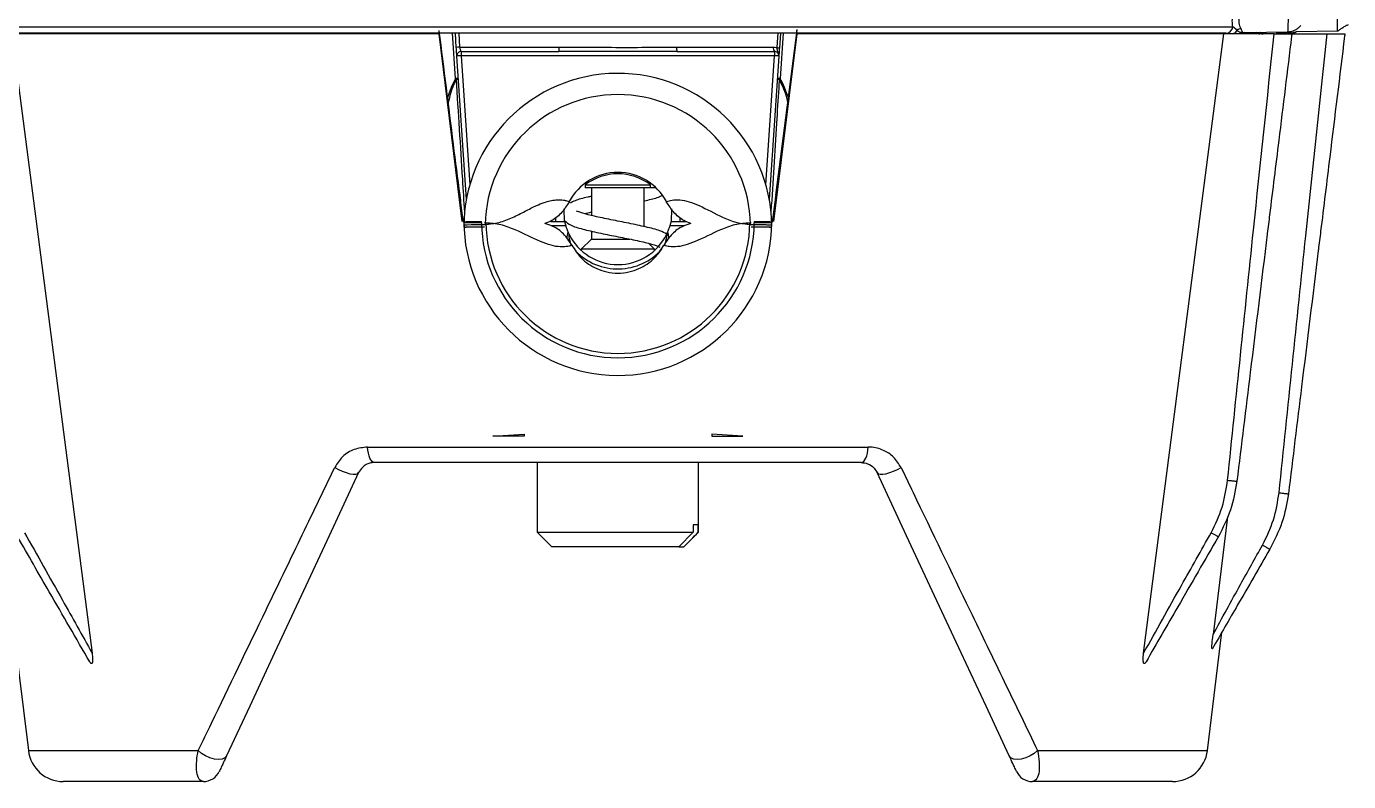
# Model space of a CAD drawing. Extents: x 2 to 136, y 1 to 99.
# Drawn here: x 55.18 to 59.687, y 1.374 to 3.949 of the extents above; entities that cross this region are included whole.
import ezdxf

# ---------------------------------------------------------------- set-up
doc = ezdxf.new("R2010")
doc.units = 0
doc.header["$MEASUREMENT"] = 0
doc.layers.add('OBJECT', color=7, linetype='CONTINUOUS')

msp = doc.modelspace()

# ---------------------------------------------------------------- linework, layer by layer
at = {"layer": 'OBJECT'}
for p, q in [((55.1003, 3.9473), (59.2924, 3.9473)), ((55.1302, 3.9236), (55.4039, 1.8116)), ((56.5868, 3.9236), (55.1302, 3.9236)), ((56.3681, 3.9253), (56.3683, 3.9236)), ((56.6654, 3.2836), (56.5868, 3.9236)), ((56.643, 3.7707), (56.6327, 3.9253)), ((56.6455, 3.8771), (56.6423, 3.9253)), ((56.6536, 3.9253), (56.6567, 3.8784)), ((57.8059, 3.9236), (57.7274, 3.2836)), ((57.8059, 3.9357), (57.7341, 3.3732)), ((57.7502, 3.9253), (57.7468, 3.8746)), ((57.7597, 3.9253), (57.7495, 3.7707)), ((59.2625, 3.9236), (57.8059, 3.9236)), ((58.9888, 1.8116), (59.2625, 3.9236)), ((59.4338, 3.9236), (59.2625, 3.9236)), ((59.3077, 3.9363), (59.2924, 3.9473)), ((59.3295, 3.9279), (59.486, 3.9306)), ((59.3953, 3.9236), (59.3953, 3.9236)), ((59.4637, 3.9253), (59.4405, 3.9253)), ((59.4976, 3.9236), (59.6146, 3.9236)), ((59.5024, 3.9293), (59.5108, 3.9311)), ((59.51, 3.9311), (59.6501, 3.9335)), ((56.6567, 3.8784), (56.9961, 3.8784)), ((57.3963, 3.8784), (57.7264, 3.8784)), ((56.6799, 3.3587), (56.6474, 3.8476)), ((56.6624, 3.8636), (56.6624, 3.8489)), ((56.6624, 3.8636), (56.9948, 3.8636)), ((57.73, 3.8489), (56.6624, 3.8489)), ((56.6624, 3.8489), (56.6916, 3.4086)), ((57.3977, 3.8636), (57.73, 3.8636)), ((57.7008, 3.4086), (57.73, 3.8489)), ((57.745, 3.8476), (57.7125, 3.3587)), ((57.73, 3.8636), (57.73, 3.8489)), ((57.0662, 3.3986), (57.0704, 3.4025)), ((57.0852, 3.4084), (57.3073, 3.4084)), ((57.3073, 3.3986), (57.0852, 3.3986)), ((57.1064, 3.3986), (57.1064, 3.3039)), ((57.2864, 3.2661), (57.2864, 3.3986)), ((57.3229, 3.4018), (57.3216, 3.4028)), ((57.3221, 3.4025), (57.3262, 3.3986)), ((57.0306, 3.3514), (57.0299, 3.3499)), ((57.3626, 3.3499), (57.3618, 3.3514)), ((56.9841, 3.2965), (56.9842, 3.2836)), ((57.0144, 3.2836), (57.0136, 3.3268)), ((57.3791, 3.3264), (57.3784, 3.2836)), ((57.4085, 3.2836), (57.4086, 3.2965)), ((56.7464, 3.2786), (56.7417, 3.2786)), ((56.9672, 3.2836), (57.0145, 3.2836)), ((57.0185, 3.2689), (56.9701, 3.2689)), ((57.1064, 3.2507), (57.1064, 3.2236)), ((57.4227, 3.2689), (57.3742, 3.2689)), ((57.3782, 3.2836), (57.4285, 3.2836)), ((57.6508, 3.2786), (57.6463, 3.2786)), ((57.039, 3.2031), (57.0395, 3.2022)), ((57.1064, 3.2236), (57.0714, 3.1886)), ((57.1064, 3.2236), (57.2372, 3.2236)), ((57.3214, 3.1886), (57.3008, 3.2092)), ((57.3532, 3.2023), (57.3537, 3.2031)), ((57.0714, 3.1886), (57.0714, 3.1848)), ((57.3214, 3.1886), (57.0714, 3.1886)), ((57.3214, 3.1848), (57.3214, 3.1886)), ((56.7702, 2.5516), (56.8764, 2.5585)), ((56.8764, 2.5516), (56.7702, 2.5516)), ((56.8764, 2.5585), (56.8764, 2.5516)), ((56.8764, 2.5585), (56.8764, 2.5516)), ((57.6225, 2.5516), (57.5164, 2.5585)), ((57.5164, 2.5585), (57.5164, 2.5516)), ((57.5164, 2.5585), (57.5164, 2.5516)), ((57.5164, 2.5516), (57.6225, 2.5516)), ((56.3431, 2.5143), (58.0496, 2.5143)), ((58.0258, 2.4616), (56.3669, 2.4616)), ((56.9214, 2.4616), (56.9214, 2.2236)), ((57.4714, 2.2236), (57.4714, 2.4616)), ((59.2742, 2.2768), (59.2253, 1.8746)), ((56.9214, 2.2236), (56.9714, 2.1736)), ((56.9214, 2.2236), (57.4531, 2.2236)), ((57.4531, 2.2236), (57.4039, 2.1736)), ((57.4214, 2.1736), (57.4714, 2.2236)), ((57.4702, 2.2486), (57.4531, 2.2486)), ((57.4531, 2.2486), (57.4531, 2.2236)), ((57.4702, 2.2236), (57.4702, 2.2486)), ((57.4702, 2.2236), (57.4714, 2.2236)), ((57.4039, 2.1736), (56.9714, 2.1736)), ((57.4039, 2.1736), (57.4209, 2.1736)), ((57.4214, 2.1736), (57.4209, 2.1736)), ((55.1369, 1.8833), (55.1865, 1.479)), ((59.2062, 1.479), (59.2558, 1.8833)), ((55.1865, 1.479), (55.7653, 1.479)), ((58.6274, 1.479), (59.2062, 1.479)), ((55.7831, 1.3736), (55.3056, 1.3736)), ((59.0871, 1.3736), (58.6096, 1.3736))]:
    msp.add_line(p, q, dxfattribs=at)
at = {"layer": 'OBJECT', "flags": 128}
for points in [[(57.7393, 3.8754), (57.7406, 3.8954), (57.7426, 3.9253)], [(59.4941, 3.9236), (59.4936, 3.9198), (59.4933, 3.9167)], [(56.6713, 3.271), (56.6713, 3.2711), (56.6714, 3.2712), (56.6715, 3.2712), (56.6716, 3.2712), (56.6716, 3.2712), (56.6716, 3.2712), (56.6716, 3.2712), (56.6716, 3.2712), (56.6716, 3.2712), (56.6716, 3.2712), (56.6716, 3.2712), (56.6716, 3.2712), (56.6716, 3.2712), (56.6716, 3.2712), (56.6716, 3.2712), (56.6724, 3.2714), (56.6751, 3.2718), (56.6821, 3.2724), (56.696, 3.2729), (56.7092, 3.2733), (56.7221, 3.2735), (56.7437, 3.2736)], [(56.3669, 2.4616), (56.3626, 2.4626), (56.3584, 2.4655), (56.3545, 2.4703), (56.351, 2.4767), (56.3481, 2.4846), (56.3457, 2.4937), (56.3441, 2.5037), (56.3431, 2.5143)], [(58.0258, 2.4616), (58.0301, 2.4626), (58.0343, 2.4655), (58.0382, 2.4703), (58.0417, 2.4767), (58.0446, 2.4846), (58.047, 2.4937), (58.0487, 2.5037), (58.0496, 2.5143)], [(56.2312, 2.445), (56.2434, 2.4381), (56.2565, 2.4319), (56.2698, 2.427), (56.2823, 2.4235), (56.2934, 2.4218), (56.3025, 2.4218), (56.309, 2.4235), (56.3125, 2.427)], [(58.0802, 2.427), (58.0837, 2.4235), (58.0902, 2.4218), (58.0993, 2.4218), (58.1104, 2.4235), (58.123, 2.427), (58.1362, 2.4319), (58.1493, 2.4381), (58.1616, 2.445)], [(56.3125, 2.427), (56.2121, 2.2116), (56.1166, 2.0068), (56.0262, 1.813), (55.9413, 1.6309), (55.8621, 1.461)], [(58.5306, 1.461), (58.4514, 1.6309), (58.3665, 1.813), (58.2761, 2.0068), (58.1806, 2.2116), (58.0802, 2.427)], [(55.8621, 1.461), (55.8565, 1.4544), (55.8473, 1.4503), (55.8352, 1.4489), (55.8209, 1.4503), (55.8057, 1.4544), (55.7906, 1.4609), (55.7768, 1.4693), (55.7653, 1.479)], [(58.6274, 1.479), (58.6159, 1.4693), (58.6021, 1.4609), (58.587, 1.4544), (58.5718, 1.4503), (58.5576, 1.4489), (58.5454, 1.4503), (58.5362, 1.4544), (58.5306, 1.461)]]:
    msp.add_lwpolyline(points, dxfattribs=at)
at = {"layer": 'OBJECT'}
for centre, radius, start, end in [((59.2689, 3.9488), 0.0235, 272.6255, 356.2402), ((59.2929, 3.9406), 0.0154, 277.1656, 343.7125), ((59.3264, 3.9087), 0.0333, 100.7988, 124.0997), ((59.3257, 3.9503), 0.025, 270.0061, 292.4325), ((59.3313, 3.9473), 0.0219, 270.1166, 299.4185), ((59.3846, 3.9383), 0.0147, 221.0144, 269.9026), ((59.3941, 3.9384), 0.0148, 220.3451, 269.9353), ((59.3945, 3.9386), 0.015, 220.6502, 269.9963), ((59.3966, 3.9386), 0.015, 220.471, 268.3652), ((59.4637, 3.9498), 0.0245, 270.0492, 308.106), ((59.4786, 3.9442), 0.0189, 271.0553, 318.6463), ((59.4942, 3.9503), 0.025, 270, 309.6955), ((56.6592, 3.8047), 0.0737, 91.9417, 100.7701), ((56.955, 3.8748), 0.0413, 344.3526, 5.0187), ((57.4374, 3.8748), 0.0413, 174.9813, 195.6474), ((57.7443, 3.8749), 0.0182, 169.1851, 218.5063), ((56.6624, 3.8486), 0.015, 90, 183.8), ((56.673, 3.6329), 0.2163, 92.8072, 96.7869), ((57.73, 3.8486), 0.015, 356.2, 90), ((57.7195, 3.6329), 0.2163, 83.2131, 87.1928), ((57.7377, 3.8266), 0.0488, 79.1956, 88.0621), ((57.1962, 3.2636), 0.525, 0.8159, 180), ((56.6456, 3.7562), 0.0147, 61.3851, 100.294), ((56.6212, 3.7399), 0.0377, 49.0364, 54.6734), ((56.6434, 3.8231), 0.0548, 272.6332, 279.7437), ((57.7468, 3.7562), 0.0147, 79.7059, 118.615), ((57.7491, 3.8231), 0.0548, 260.2562, 267.3668), ((57.7713, 3.7399), 0.0377, 125.3267, 130.9628), ((57.1962, 3.2636), 0.4526, 1.2603, 178.7397), ((57.1962, 3.2636), 0.1874, 27.9166, 152.0834), ((57.1962, 3.2637), 0.1824, 52.5058, 127.4942), ((57.1964, 3.2836), 0.525, 180, 359.4593), ((57.1964, 3.2836), 0.465, 180.6161, 359.3807), ((57.1964, 3.2836), 0.45, 180.6366, 359.3634), ((57.1964, 3.3224), 0.1859, 206.3644, 333.6356), ((57.1964, 3.3227), 0.2009, 224.303, 318.3046), ((55.3056, 1.4936), 0.12, 187, 270), ((59.0871, 1.4936), 0.12, 270, 353), ((55.7831, 1.4336), 0.06, 270, 335), ((58.6096, 1.4336), 0.06, 205, 270)]:
    msp.add_arc(centre, radius, start, end, dxfattribs=at)
for centre, major_axis, start_param, end_param in [((56.7685, 2.521), (-0.0816, 1.2851), 0.225532, 0.395872), ((57.624, 2.521), (0.0816, 1.2851), 5.886391, 6.057653)]:
    msp.add_ellipse(centre, major_axis=major_axis, ratio=0.159803, start_param=start_param, end_param=end_param, dxfattribs=at)
for points, knots in [([(59.2924, 3.9473), (59.2917, 3.9537), (59.2904, 3.9665), (59.2918, 3.9808), (59.2925, 3.988)], [0, 0, 0, 0, 0.498433, 1, 1, 1, 1]), ([(59.3144, 3.9853), (59.3138, 3.9811), (59.3127, 3.9726), (59.3134, 3.9606), (59.3158, 3.9498), (59.3187, 3.9443), (59.3202, 3.9414)], [0, 0, 0, 0, 0.250427, 0.499843, 0.740764, 1, 1, 1, 1]), ([(59.4817, 3.9306), (59.4815, 3.9314), (59.4813, 3.933), (59.4815, 3.9454), (59.482, 3.9601), (59.4826, 3.9737), (59.483, 3.9814), (59.4832, 3.9853)], [0, 0, 0, 0, 0.250886, 0.499858, 0.733616, 0.862847, 1, 1, 1, 1]), ([(59.6497, 3.9335), (59.6497, 3.9341), (59.6496, 3.9352), (59.6497, 3.9435), (59.6497, 3.9532), (59.6498, 3.9626), (59.6498, 3.9735), (59.6499, 3.9814), (59.6499, 3.9854)], [0, 0, 0, 0, 0.21067, 0.447315, 0.575812, 0.710764, 0.85216, 1, 1, 1, 1]), ([(57.1964, 3.9253), (57.127, 3.9253), (56.9873, 3.9253), (56.7779, 3.9253), (56.5331, 3.9253), (56.2584, 3.9253), (55.9663, 3.9253), (55.6995, 3.9253), (55.4667, 3.9253), (55.2697, 3.9253), (55.1712, 3.9253), (55.1227, 3.9253)], [0, 0, 0, 0, 0.0804521, 0.1621569, 0.2450437, 0.3718902, 0.5000541, 0.6282181, 0.7550646, 0.8793556, 1, 1, 1, 1]), ([(56.5871, 3.9236), (56.5873, 3.9238), (56.5877, 3.9241), (56.5878, 3.9267), (56.5875, 3.9302), (56.5871, 3.933), (56.587, 3.9343)], [0, 0, 0, 0, 0.260737, 0.521095, 0.790337, 1, 1, 1, 1]), ([(56.6582, 3.3731), (56.6508, 3.431), (56.6268, 3.6176), (56.6035, 3.8044), (56.5874, 3.9333)], [0, 0, 0, 0, 0.309757, 1, 1, 1, 1]), ([(59.27, 3.9253), (59.2385, 3.9253), (59.175, 3.9253), (59.0579, 3.9253), (58.9012, 3.9253), (58.6931, 3.9253), (58.4264, 3.9253), (58.1343, 3.9253), (57.826, 3.9253), (57.5115, 3.9253), (57.3004, 3.9253), (57.1964, 3.9253)], [0, 0, 0, 0, 0.080452, 0.162157, 0.245044, 0.37189, 0.500054, 0.628218, 0.755064, 0.879355, 1, 1, 1, 1]), ([(57.8063, 3.9384), (57.8061, 3.9367), (57.8056, 3.9333), (57.8051, 3.9289), (57.8049, 3.9255), (57.8052, 3.9238), (57.8056, 3.9237), (57.8057, 3.9236)], [0, 0, 0, 0, 0.2160544, 0.4317965, 0.6548428, 0.8801881, 1, 1, 1, 1]), ([(59.275, 2.4012), (59.3043, 2.6854), (59.3565, 3.193), (59.4102, 3.7004), (59.4338, 3.9236)], [0, 0, 0, 0, 0.560008, 1, 1, 1, 1]), ([(59.3229, 3.9274), (59.3196, 3.9274), (59.3146, 3.9275), (59.3095, 3.934), (59.3077, 3.9363)], [0, 0, 0, 0, 0.644158, 1, 1, 1, 1]), ([(59.3202, 3.9414), (59.3212, 3.9394), (59.3233, 3.9354), (59.324, 3.9317), (59.3246, 3.9297), (59.3255, 3.9282), (59.3279, 3.928), (59.3295, 3.9279)], [0, 0, 0, 0, 0.249995, 0.497592, 0.621226, 0.745578, 1, 1, 1, 1]), ([(59.3312, 3.9279), (59.329, 3.9273), (59.3258, 3.9262), (59.3236, 3.9271), (59.3229, 3.9274)], [0, 0, 0, 0, 0.669218, 1, 1, 1, 1]), ([(59.3334, 3.9265), (59.3344, 3.9269), (59.3356, 3.9273), (59.3367, 3.9279), (59.3369, 3.928)], [0, 0, 0, 0, 0.786256, 1, 1, 1, 1]), ([(59.3836, 3.9284), (59.3837, 3.9283), (59.3858, 3.9268), (59.3896, 3.9244), (59.3936, 3.9239), (59.3953, 3.9236)], [0, 0, 0, 0, 0.060034, 0.618074, 1, 1, 1, 1]), ([(59.4338, 3.9236), (59.4406, 3.9236), (59.4543, 3.9236), (59.4725, 3.9236), (59.4861, 3.9236), (59.4931, 3.9236), (59.4938, 3.9236), (59.4941, 3.9236)], [0, 0, 0, 0, 0.217201, 0.43433, 0.650163, 0.86439, 1, 1, 1, 1]), ([(59.4506, 2.3585), (59.4808, 2.6507), (59.5348, 3.1725), (59.5902, 3.6941), (59.6146, 3.9236)], [0, 0, 0, 0, 0.560008, 1, 1, 1, 1]), ([(59.4789, 3.9253), (59.4806, 3.9253), (59.4872, 3.9255), (59.4944, 3.9258), (59.4997, 3.9282), (59.5029, 3.9296)], [0, 0, 0, 0, 0.1231692, 0.4829479, 1, 1, 1, 1]), ([(59.4814, 3.9306), (59.4845, 3.9308), (59.4901, 3.9312), (59.4996, 3.9339), (59.5058, 3.9367), (59.5111, 3.9399), (59.5145, 3.9424), (59.5194, 3.9465), (59.5226, 3.9499), (59.5244, 3.9518)], [0, 0, 0, 0, 0.196684, 0.357946, 0.575563, 0.606715, 0.727756, 0.84534, 1, 1, 1, 1]), ([(59.6146, 3.9236), (59.6215, 3.9236), (59.6351, 3.9236), (59.6533, 3.9236), (59.6669, 3.9236), (59.674, 3.9236), (59.6747, 3.9236), (59.6749, 3.9236)], [0, 0, 0, 0, 0.217202, 0.434334, 0.650167, 0.864393, 1, 1, 1, 1]), ([(59.6497, 3.9335), (59.6509, 3.9338), (59.6533, 3.9342), (59.6576, 3.9373), (59.6623, 3.9409), (59.6673, 3.9448), (59.6728, 3.9484), (59.6783, 3.9514), (59.6835, 3.9537), (59.6861, 3.9546), (59.6874, 3.955)], [0, 0, 0, 0, 0.183553, 0.338833, 0.468757, 0.580791, 0.682219, 0.782217, 0.887012, 1, 1, 1, 1]), ([(59.6749, 3.9236), (59.6748, 3.9223), (59.6745, 3.92), (59.6742, 3.9177), (59.6741, 3.9167)], [0, 0, 0, 0, 0.559971, 1, 1, 1, 1]), ([(56.6474, 3.8476), (56.6474, 3.8478), (56.6474, 3.8481), (56.6472, 3.8516), (56.6467, 3.8583), (56.6461, 3.8671), (56.6457, 3.8738), (56.6455, 3.8771)], [0, 0, 0, 0, 0.1394811, 0.3619179, 0.5777421, 0.7887749, 1, 1, 1, 1]), ([(56.6567, 3.8784), (56.657, 3.8767), (56.6576, 3.8733), (56.6588, 3.8689), (56.6602, 3.8656), (56.6614, 3.8639), (56.6621, 3.8637), (56.6624, 3.8636)], [0, 0, 0, 0, 0.202485, 0.410662, 0.629112, 0.857223, 1, 1, 1, 1]), ([(56.9961, 3.8784), (57.0161, 3.8782), (57.1148, 3.8776), (57.2487, 3.8769), (57.362, 3.878), (57.3963, 3.8784)], [0, 0, 0, 0, 0.149761, 0.741873, 1, 1, 1, 1]), ([(57.7264, 3.8784), (57.7298, 3.8781), (57.7343, 3.8777), (57.7384, 3.8758), (57.7393, 3.8754)], [0, 0, 0, 0, 0.767545, 1, 1, 1, 1]), ([(59.4933, 3.9167), (59.4932, 3.9162), (59.4786, 3.7973), (59.4535, 3.5937), (59.4261, 3.3694), (59.413, 3.2629), (59.4103, 3.2411), (59.4102, 3.2404)], [0, 0, 0, 0, 0.002464, 0.527441, 0.903158, 0.997088, 1, 1, 1, 1]), ([(59.6741, 3.9167), (59.674, 3.9162), (59.6571, 3.7786), (59.6298, 3.5564), (59.6, 3.3135), (59.5869, 3.207), (59.5843, 3.1851), (59.5842, 3.1845)], [0, 0, 0, 0, 0.002274, 0.563506, 0.91051, 0.997261, 1, 1, 1, 1]), ([(57.3977, 3.8636), (57.3877, 3.8636), (57.3377, 3.8635), (57.2705, 3.863), (57.1461, 3.8628), (57.0618, 3.8633), (56.9948, 3.8636)], [0, 0, 0, 0, 0.07443, 0.372178, 0.500914, 1, 1, 1, 1]), ([(57.745, 3.8476), (57.745, 3.8477), (57.7454, 3.8545), (57.7411, 3.8629), (57.7397, 3.8729), (57.7393, 3.8754)], [0, 0, 0, 0, 0.005397, 0.748188, 1, 1, 1, 1]), ([(57.7468, 3.8746), (57.7466, 3.8714), (57.7462, 3.8651), (57.7456, 3.8567), (57.7453, 3.8513), (57.7451, 3.8487), (57.745, 3.8478), (57.745, 3.8477), (57.745, 3.8476)], [0, 0, 0, 0, 0.267262, 0.534241, 0.810749, 0.957991, 0.994438, 1, 1, 1, 1]), ([(56.6459, 3.7684), (56.6415, 3.7599), (56.6277, 3.7329), (56.621, 3.7025), (56.6165, 3.6817)], [0, 0, 0, 0, 0.3145365, 1, 1, 1, 1]), ([(56.6743, 3.3155), (56.672, 3.353), (56.6625, 3.504), (56.653, 3.655), (56.6459, 3.7684)], [0, 0, 0, 0, 0.248552, 1, 1, 1, 1]), ([(57.7466, 3.7684), (57.7459, 3.7584), (57.7428, 3.7085), (57.7333, 3.5584), (57.7246, 3.4182), (57.7183, 3.318)], [0, 0, 0, 0, 0.066464, 0.332318, 1, 1, 1, 1]), ([(57.7749, 3.6935), (57.7745, 3.6957), (57.769, 3.7223), (57.7573, 3.7464), (57.7466, 3.7684)], [0, 0, 0, 0, 0.085456, 1, 1, 1, 1]), ([(57.0852, 3.4084), (57.0852, 3.4072), (57.0852, 3.4046), (57.0852, 3.4013), (57.0852, 3.3991), (57.0852, 3.3988), (57.0852, 3.3986)], [0, 0, 0, 0, 0.2500004, 0.5000012, 0.7500089, 1, 1, 1, 1]), ([(57.3073, 3.3986), (57.3073, 3.3988), (57.3073, 3.3991), (57.3073, 3.4013), (57.3073, 3.4046), (57.3073, 3.4072), (57.3073, 3.4084)], [0, 0, 0, 0, 0.249991, 0.499999, 0.75, 1, 1, 1, 1]), ([(57.3233, 3.3986), (57.3231, 3.3986), (57.3184, 3.3986), (57.3128, 3.3986), (57.3073, 3.3986)], [0, 0, 0, 0, 0.02826, 1, 1, 1, 1]), ([(56.67, 3.2814), (56.669, 3.289), (56.6651, 3.3196), (56.6611, 3.3502), (56.6582, 3.3731)], [0, 0, 0, 0, 0.249858, 1, 1, 1, 1]), ([(56.7437, 3.2736), (56.7598, 3.2751), (56.7931, 3.2782), (56.838, 3.2969), (56.8797, 3.3183), (56.9149, 3.3365), (56.9433, 3.3481), (56.9655, 3.3547), (56.9893, 3.3584), (57.0085, 3.3574), (57.0226, 3.3542), (57.0279, 3.3523), (57.0306, 3.3514)], [0, 0, 0, 0, 0.12023, 0.249063, 0.378438, 0.502966, 0.588812, 0.660127, 0.735141, 0.859776, 0.928269, 1, 1, 1, 1]), ([(57.0299, 3.3499), (57.0223, 3.3379), (57.0067, 3.3132), (56.9772, 3.2882), (56.9555, 3.2798), (56.9476, 3.2768)], [0, 0, 0, 0, 0.376611, 0.775154, 1, 1, 1, 1]), ([(57.1064, 3.3694), (57.1022, 3.3685), (57.0797, 3.3636), (57.0548, 3.3574), (57.0392, 3.349), (57.034, 3.3462)], [0, 0, 0, 0, 0.130213, 0.711625, 1, 1, 1, 1]), ([(57.2864, 3.354), (57.3022, 3.3575), (57.3272, 3.3631), (57.343, 3.3699), (57.3488, 3.3724)], [0, 0, 0, 0, 0.632214, 1, 1, 1, 1]), ([(57.3618, 3.3514), (57.3676, 3.3533), (57.3784, 3.357), (57.4145, 3.3593), (57.4755, 3.3401), (57.5397, 3.3029), (57.5994, 3.2782), (57.6326, 3.2751), (57.6487, 3.2736)], [0, 0, 0, 0, 0.14031, 0.265171, 0.496386, 0.750484, 0.879548, 1, 1, 1, 1]), ([(57.4449, 3.2767), (57.4371, 3.2798), (57.4153, 3.2881), (57.3857, 3.3132), (57.3702, 3.3379), (57.3626, 3.3499)], [0, 0, 0, 0, 0.2257462, 0.6238263, 1, 1, 1, 1]), ([(57.7345, 3.3731), (57.7335, 3.3655), (57.7296, 3.3349), (57.7257, 3.3043), (57.7227, 3.2814)], [0, 0, 0, 0, 0.250148, 1, 1, 1, 1]), ([(57.3632, 3.2405), (57.3558, 3.2445), (57.3373, 3.2543), (57.2931, 3.2648), (57.2343, 3.2774), (57.1721, 3.2894), (57.1161, 3.301), (57.0812, 3.31), (57.0629, 3.3159), (57.0554, 3.3197), (57.0557, 3.3178), (57.0558, 3.3171)], [0, 0, 0, 0, 0.105578, 0.260573, 0.411296, 0.56025, 0.707379, 0.840839, 0.901251, 0.959809, 1, 1, 1, 1]), ([(57.0826, 3.31), (57.0828, 3.3101), (57.0889, 3.312), (57.0968, 3.3142), (57.1063, 3.3162), (57.1064, 3.3162)], [0, 0, 0, 0, 0.026859, 0.990238, 1, 1, 1, 1]), ([(56.6713, 3.271), (56.6714, 3.2701), (56.6715, 3.2682), (56.6733, 3.2656), (56.6759, 3.2639), (56.6778, 3.2637), (56.6788, 3.2636)], [0, 0, 0, 0, 0.253394, 0.514252, 0.767597, 1, 1, 1, 1]), ([(56.7314, 3.2786), (56.727, 3.2786), (56.7183, 3.2786), (56.7061, 3.2786), (56.6954, 3.2786), (56.6838, 3.2786), (56.6736, 3.2786), (56.6721, 3.2786), (56.6714, 3.2786)], [0, 0, 0, 0, 0.140394, 0.276479, 0.408253, 0.535719, 0.776613, 1, 1, 1, 1]), ([(56.6765, 3.2836), (56.6764, 3.2836), (56.675, 3.2836), (56.6799, 3.2836), (56.6913, 3.2836), (56.7098, 3.2836), (56.7242, 3.2836), (56.7314, 3.2836)], [0, 0, 0, 0, 0.006047, 0.254494, 0.502963, 0.751462, 1, 1, 1, 1]), ([(56.7417, 3.2636), (56.7347, 3.2636), (56.7241, 3.2636), (56.7106, 3.2636), (56.7012, 3.2636), (56.693, 3.2636), (56.6863, 3.2636), (56.6815, 3.2636), (56.6789, 3.2636), (56.6789, 3.2636), (56.6788, 3.2636)], [0, 0, 0, 0, 0.229989, 0.346249, 0.462882, 0.580639, 0.698956, 0.818664, 0.93908, 1, 1, 1, 1]), ([(56.7314, 3.2786), (56.7314, 3.2793), (56.7314, 3.2802), (56.7314, 3.2814), (56.7314, 3.2822), (56.7314, 3.2828), (56.7314, 3.2835), (56.7314, 3.2836), (56.7314, 3.2836)], [0, 0, 0, 0, 0.23952, 0.36839, 0.50004, 0.631631, 0.760567, 1, 1, 1, 1]), ([(57.0395, 3.2023), (57.0359, 3.2009), (57.0291, 3.1985), (57.0026, 3.1958), (56.9695, 3.2009), (56.9186, 3.2196), (56.8627, 3.2495), (56.7986, 3.2741), (56.7635, 3.2771), (56.7464, 3.2786)], [0, 0, 0, 0, 0.148994, 0.278611, 0.392897, 0.5068, 0.755058, 0.880057, 1, 1, 1, 1]), ([(57.039, 3.2031), (57.0304, 3.2164), (57.0136, 3.2421), (56.9801, 3.2667), (56.9566, 3.274), (56.9471, 3.277)], [0, 0, 0, 0, 0.390733, 0.754831, 1, 1, 1, 1]), ([(57.0145, 3.2836), (57.0145, 3.2836), (57.0146, 3.2836), (57.0152, 3.281), (57.0157, 3.2789), (57.0164, 3.2762), (57.0169, 3.2745), (57.0173, 3.273), (57.0178, 3.2713), (57.0182, 3.27), (57.0184, 3.2692), (57.0185, 3.2689)], [0, 0, 0, 0, 0.5111459, 0.6628998, 0.8156803, 0.8627509, 0.8954884, 0.9215967, 0.9477634, 0.9808179, 1, 1, 1, 1]), ([(57.0155, 3.2856), (57.0215, 3.2806), (57.0362, 3.2686), (57.0747, 3.2577), (57.129, 3.2449), (57.1899, 3.233), (57.2504, 3.221), (57.2943, 3.2113), (57.3202, 3.2035), (57.3322, 3.2002), (57.3396, 3.1946), (57.339, 3.1969), (57.3389, 3.1973)], [0, 0, 0, 0, 0.1011379, 0.246346, 0.3917537, 0.527158, 0.6636375, 0.8063418, 0.8736959, 0.9344254, 0.9896272, 1, 1, 1, 1]), ([(57.0185, 3.2689), (57.0197, 3.2651), (57.0226, 3.2561), (57.0252, 3.25), (57.0267, 3.2465)], [0, 0, 0, 0, 0.4192851, 1, 1, 1, 1]), ([(57.0234, 3.2241), (57.0234, 3.2254), (57.0235, 3.2301), (57.0245, 3.2371), (57.0256, 3.2438), (57.0264, 3.2459), (57.0267, 3.2465)], [0, 0, 0, 0, 0.141817, 0.495582, 0.852703, 1, 1, 1, 1]), ([(57.0267, 3.2465), (57.0271, 3.2456), (57.0278, 3.2439), (57.0291, 3.2413), (57.0297, 3.2399), (57.0298, 3.2399)], [0, 0, 0, 0, 0.492497, 0.98203, 1, 1, 1, 1]), ([(57.6463, 3.2786), (57.6292, 3.2771), (57.5941, 3.2741), (57.53, 3.2495), (57.4741, 3.2196), (57.4232, 3.2009), (57.3901, 3.1958), (57.3636, 3.1985), (57.3569, 3.2009), (57.3532, 3.2023)], [0, 0, 0, 0, 0.119943, 0.244942, 0.4932, 0.607103, 0.721389, 0.851006, 1, 1, 1, 1]), ([(57.4446, 3.2766), (57.4355, 3.2737), (57.4123, 3.2665), (57.3791, 3.2421), (57.3624, 3.2164), (57.3537, 3.2031)], [0, 0, 0, 0, 0.238135, 0.605638, 1, 1, 1, 1]), ([(57.363, 3.2399), (57.363, 3.2399), (57.3637, 3.2413), (57.3649, 3.244), (57.3657, 3.2457), (57.366, 3.2465)], [0, 0, 0, 0, 0.017969, 0.524705, 1, 1, 1, 1]), ([(57.366, 3.2465), (57.3675, 3.25), (57.3701, 3.2561), (57.373, 3.2651), (57.3742, 3.2689)], [0, 0, 0, 0, 0.5807149, 1, 1, 1, 1]), ([(57.366, 3.2465), (57.3664, 3.2455), (57.3672, 3.2432), (57.3685, 3.2355), (57.3691, 3.2284), (57.3694, 3.2242)], [0, 0, 0, 0, 0.210149, 0.52791, 1, 1, 1, 1]), ([(57.3742, 3.2689), (57.3744, 3.2694), (57.3747, 3.2704), (57.3752, 3.2721), (57.3756, 3.2737), (57.3761, 3.2754), (57.3766, 3.2774), (57.3775, 3.2809), (57.3781, 3.2834), (57.3782, 3.2836), (57.3782, 3.2836)], [0, 0, 0, 0, 0.035564, 0.063998, 0.092604, 0.117847, 0.160192, 0.24206, 0.516412, 1, 1, 1, 1]), ([(57.6487, 3.2736), (57.656, 3.2736), (57.6677, 3.2736), (57.684, 3.2733), (57.6982, 3.2729), (57.7101, 3.2724), (57.7178, 3.2718), (57.7212, 3.2713), (57.7208, 3.2711), (57.7207, 3.271)], [0, 0, 0, 0, 0.203423, 0.328986, 0.470146, 0.656354, 0.796979, 0.94034, 1, 1, 1, 1]), ([(57.7137, 3.2636), (57.7138, 3.2636), (57.7145, 3.2636), (57.7136, 3.2636), (57.7111, 3.2636), (57.7061, 3.2636), (57.6995, 3.2636), (57.6912, 3.2636), (57.6819, 3.2636), (57.6683, 3.2636), (57.6578, 3.2636), (57.6508, 3.2636)], [0, 0, 0, 0, 0.009914, 0.123815, 0.235923, 0.347857, 0.458012, 0.56812, 0.676704, 0.785415, 1, 1, 1, 1]), ([(57.6613, 3.2836), (57.6613, 3.2836), (57.6613, 3.2835), (57.6613, 3.2828), (57.6613, 3.2822), (57.6613, 3.2814), (57.6613, 3.2802), (57.6613, 3.2793), (57.6613, 3.2786)], [0, 0, 0, 0, 0.239433, 0.368369, 0.49996, 0.63161, 0.76048, 1, 1, 1, 1]), ([(57.6613, 3.2836), (57.6685, 3.2836), (57.6829, 3.2836), (57.7011, 3.2836), (57.7138, 3.2836), (57.7155, 3.2836), (57.7163, 3.2836)], [0, 0, 0, 0, 0.25005, 0.50006, 0.750042, 1, 1, 1, 1]), ([(57.7211, 3.2786), (57.7204, 3.2786), (57.719, 3.2786), (57.7089, 3.2786), (57.6973, 3.2786), (57.6866, 3.2786), (57.6744, 3.2786), (57.6657, 3.2786), (57.6613, 3.2786)], [0, 0, 0, 0, 0.214634, 0.458236, 0.587135, 0.720396, 0.858019, 1, 1, 1, 1]), ([(57.7142, 3.2637), (57.715, 3.2638), (57.7167, 3.264), (57.7191, 3.2656), (57.7209, 3.2682), (57.7211, 3.2701), (57.7212, 3.271)], [0, 0, 0, 0, 0.197454, 0.462351, 0.735106, 1, 1, 1, 1]), ([(57.0298, 3.2399), (57.0296, 3.2402), (57.0293, 3.2407), (57.0289, 3.2411), (57.0287, 3.2408), (57.0286, 3.2399), (57.0287, 3.2367), (57.0304, 3.2251), (57.0335, 3.2121), (57.0365, 3.2019), (57.037, 3.2003)], [0, 0, 0, 0, 0.031769, 0.063862, 0.092281, 0.124063, 0.178635, 0.342666, 0.896681, 1, 1, 1, 1]), ([(57.0395, 3.2023), (57.0492, 3.1872), (57.0707, 3.154), (57.1149, 3.1247), (57.1589, 3.1102), (57.1963, 3.1061), (57.2337, 3.1102), (57.2777, 3.1247), (57.322, 3.1539), (57.3435, 3.1872), (57.3532, 3.2023)], [0, 0, 0, 0, 0.139204, 0.307394, 0.400693, 0.499923, 0.599069, 0.692295, 0.860372, 1, 1, 1, 1]), ([(57.31, 3.2065), (57.3091, 3.2062), (57.3079, 3.2057), (57.3056, 3.2052), (57.3049, 3.205)], [0, 0, 0, 0, 0.709965, 1, 1, 1, 1]), ([(57.3557, 3.2003), (57.3584, 3.2101), (57.3616, 3.2216), (57.3636, 3.2341), (57.3641, 3.2377), (57.3641, 3.2399), (57.364, 3.2408), (57.3638, 3.2411), (57.3635, 3.2409), (57.3632, 3.2404), (57.363, 3.24), (57.363, 3.2399)], [0, 0, 0, 0, 0.622601, 0.726632, 0.834082, 0.869892, 0.906013, 0.93101, 0.956026, 0.991064, 1, 1, 1, 1]), ([(59.4102, 3.2404), (59.3909, 3.0831), (59.3564, 2.8023), (59.3219, 2.5214), (59.3068, 2.3978)], [0, 0, 0, 0, 0.560063, 1, 1, 1, 1]), ([(59.5842, 3.1845), (59.5652, 3.0296), (59.5312, 2.7532), (59.4973, 2.4768), (59.4824, 2.3551)], [0, 0, 0, 0, 0.560059, 1, 1, 1, 1]), ([(56.3431, 2.5143), (56.3276, 2.5126), (56.2964, 2.5091), (56.2561, 2.4843), (56.2393, 2.4579), (56.2312, 2.445)], [0, 0, 0, 0, 0.339403, 0.678712, 1, 1, 1, 1]), ([(58.1616, 2.445), (58.1539, 2.4574), (58.1385, 2.482), (58.1015, 2.5057), (58.0703, 2.5139), (58.0522, 2.5143), (58.0496, 2.5143)], [0, 0, 0, 0, 0.305399, 0.609717, 0.942897, 1, 1, 1, 1]), ([(55.7653, 1.479), (55.7803, 1.5101), (55.8554, 1.6656), (55.9714, 1.9059), (56.1129, 2.1994), (56.1917, 2.3631), (56.2312, 2.445)], [0, 0, 0, 0, 0.10177, 0.509294, 0.75441, 1, 1, 1, 1]), ([(56.3669, 2.4616), (56.3614, 2.4611), (56.3465, 2.4598), (56.3266, 2.4491), (56.3169, 2.4338), (56.3125, 2.427)], [0, 0, 0, 0, 0.248398, 0.664591, 1, 1, 1, 1]), ([(58.0258, 2.4616), (58.0332, 2.4608), (58.0496, 2.4588), (58.0686, 2.4464), (58.0769, 2.4325), (58.0802, 2.427)], [0, 0, 0, 0, 0.333233, 0.736993, 1, 1, 1, 1]), ([(58.1616, 2.445), (58.1753, 2.4165), (58.2545, 2.2518), (58.3728, 2.0065), (58.5143, 1.7132), (58.5897, 1.5572), (58.6274, 1.479)], [0, 0, 0, 0, 0.085246, 0.492532, 0.745832, 1, 1, 1, 1]), ([(59.2193, 2.2223), (59.2331, 2.2508), (59.2607, 2.3076), (59.2702, 2.37), (59.275, 2.4012)], [0, 0, 0, 0, 0.501102, 1, 1, 1, 1]), ([(59.3068, 2.3978), (59.301, 2.3647), (59.2894, 2.2985), (59.2588, 2.2387), (59.2435, 2.2088)], [0, 0, 0, 0, 0.499959, 1, 1, 1, 1]), ([(59.275, 2.4012), (59.279, 2.4007), (59.2851, 2.4), (59.2925, 2.3991), (59.2976, 2.3986), (59.3017, 2.3982), (59.3057, 2.3978), (59.3063, 2.3978), (59.3068, 2.3978)], [0, 0, 0, 0, 0.239488, 0.36838, 0.500001, 0.631622, 0.760519, 1, 1, 1, 1]), ([(59.394, 2.1801), (59.4079, 2.2084), (59.4357, 2.2651), (59.4456, 2.3274), (59.4506, 2.3585)], [0, 0, 0, 0, 0.5007266, 1, 1, 1, 1]), ([(59.4824, 2.3551), (59.4766, 2.322), (59.465, 2.2558), (59.4344, 2.196), (59.4191, 2.1661)], [0, 0, 0, 0, 0.499957, 1, 1, 1, 1]), ([(59.4506, 2.3585), (59.4546, 2.358), (59.4607, 2.3573), (59.4681, 2.3564), (59.4732, 2.3559), (59.4773, 2.3555), (59.4813, 2.3551), (59.4819, 2.3551), (59.4824, 2.3551)], [0, 0, 0, 0, 0.239486, 0.368381, 0.500001, 0.631618, 0.760514, 1, 1, 1, 1]), ([(55.3958, 1.7817), (55.3498, 1.8614), (55.2676, 2.0038), (55.1854, 2.1461), (55.1492, 2.2088)], [0, 0, 0, 0, 0.560009, 1, 1, 1, 1]), ([(55.1734, 2.2223), (55.2166, 2.1457), (55.2936, 2.0089), (55.3702, 1.8719), (55.4039, 1.8116)], [0, 0, 0, 0, 0.559994, 1, 1, 1, 1]), ([(57.4209, 2.1736), (57.4212, 2.1739), (57.4376, 2.1905), (57.454, 2.2072), (57.4702, 2.2236)], [0, 0, 0, 0, 0.0137586, 1, 1, 1, 1]), ([(58.9888, 1.8116), (59.0316, 1.8884), (59.108, 2.0255), (59.1853, 2.1622), (59.2193, 2.2223)], [0, 0, 0, 0, 0.5600129, 1, 1, 1, 1]), ([(59.2435, 2.2088), (59.1975, 2.1291), (59.1153, 1.9867), (59.0331, 1.8443), (58.9969, 1.7817)], [0, 0, 0, 0, 0.5599982, 1, 1, 1, 1]), ([(59.2193, 2.2223), (59.2223, 2.2205), (59.227, 2.2179), (59.2326, 2.2147), (59.2365, 2.2125), (59.2396, 2.2108), (59.2426, 2.2091), (59.2432, 2.2089), (59.2435, 2.2088)], [0, 0, 0, 0, 0.239573, 0.368437, 0.49999, 0.63155, 0.760415, 1, 1, 1, 1]), ([(59.4191, 2.1661), (59.3825, 2.1027), (59.3171, 1.9895), (59.2518, 1.8763), (59.223, 1.8265)], [0, 0, 0, 0, 0.560003, 1, 1, 1, 1]), ([(59.2253, 1.8746), (59.2565, 1.9318), (59.3122, 2.0339), (59.369, 2.1354), (59.394, 2.1801)], [0, 0, 0, 0, 0.560034, 1, 1, 1, 1]), ([(59.394, 2.1801), (59.3971, 2.1783), (59.402, 2.1755), (59.4078, 2.1722), (59.4118, 2.1699), (59.415, 2.1681), (59.4182, 2.1664), (59.4187, 2.1662), (59.4191, 2.1661)], [0, 0, 0, 0, 0.239578, 0.368434, 0.499997, 0.631562, 0.76042, 1, 1, 1, 1]), ([(59.223, 1.8265), (59.2228, 1.8262), (59.2225, 1.8257), (59.222, 1.8264), (59.2217, 1.8286), (59.2216, 1.834), (59.2224, 1.8493), (59.2241, 1.8639), (59.2253, 1.8746)], [0, 0, 0, 0, 0.052377, 0.104941, 0.166387, 0.263155, 0.457422, 1, 1, 1, 1]), ([(55.4039, 1.8116), (55.4047, 1.8044), (55.4059, 1.7941), (55.4054, 1.783), (55.4044, 1.7785), (55.4035, 1.7765), (55.4022, 1.7756), (55.4008, 1.7757), (55.3985, 1.7774), (55.3969, 1.78), (55.3958, 1.7817)], [0, 0, 0, 0, 0.4014385, 0.5701888, 0.633492, 0.6973629, 0.7444615, 0.7915043, 0.8616901, 1, 1, 1, 1]), ([(58.9969, 1.7817), (58.9961, 1.7803), (58.9946, 1.7779), (58.9925, 1.776), (58.9908, 1.7755), (58.9896, 1.7761), (58.9885, 1.7779), (58.9875, 1.7818), (58.9867, 1.7931), (58.9879, 1.8036), (58.9888, 1.8116)], [0, 0, 0, 0, 0.1133537, 0.188716, 0.2419955, 0.2956658, 0.3424838, 0.4179554, 0.5604359, 1, 1, 1, 1]), ([(55.7831, 1.3736), (55.7779, 1.3753), (55.7674, 1.3787), (55.7597, 1.4044), (55.7587, 1.4391), (55.7634, 1.4675), (55.7653, 1.479)], [0, 0, 0, 0, 0.261321, 0.527902, 0.808326, 1, 1, 1, 1]), ([(55.8621, 1.461), (55.8586, 1.4536), (55.8501, 1.4353), (55.8415, 1.4169), (55.8378, 1.4088), (55.8376, 1.4084), (55.8375, 1.4083)], [0, 0, 0, 0, 0.230482, 0.568582, 0.916913, 1, 1, 1, 1]), ([(58.5552, 1.4083), (58.5545, 1.4098), (58.553, 1.4129), (58.5443, 1.4316), (58.5348, 1.452), (58.5306, 1.461)], [0, 0, 0, 0, 0.351626, 0.714776, 1, 1, 1, 1]), ([(58.6274, 1.479), (58.6296, 1.4656), (58.6339, 1.4385), (58.6329, 1.4055), (58.6261, 1.3795), (58.6153, 1.3757), (58.6096, 1.3736)], [0, 0, 0, 0, 0.223098, 0.450964, 0.711815, 1, 1, 1, 1])]:
    msp.add_open_spline(points, degree=3, knots=knots, dxfattribs=at)

doc.saveas('drawing.dxf')
